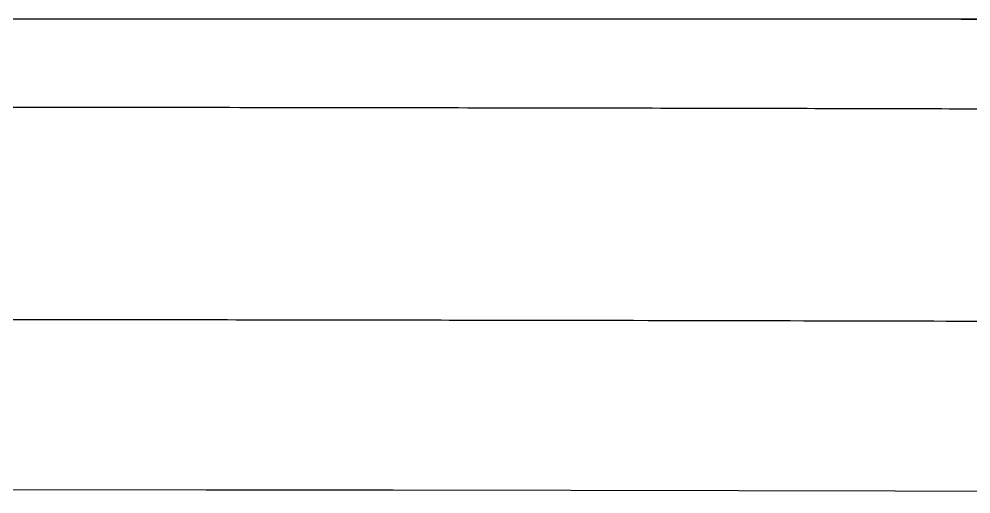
# Model space of a CAD drawing. Header units: millimetres. Extents: x 2104 to 4053, y 855 to 2233.
# Drawn here: x 2986.03 to 3008.42, y 1037.28 to 1048.44 of the extents above; entities that cross this region are included whole.
import ezdxf

# ---------------------------------------------------------------- set-up
doc = ezdxf.new("R2010")
doc.units = ezdxf.units.MM

msp = doc.modelspace()

# ---------------------------------------------------------------- linework, layer by layer
at = {"color": 7, "linetype": 'Continuous', "lineweight": 25, "flags": 128}
msp.add_lwpolyline([(2960.625, 1037.399), (2965.888, 1037.397), (2971.063, 1037.394), (2976.128, 1037.391), (2981.058, 1037.386), (2985.833, 1037.382), (2990.43, 1037.377), (2994.828, 1037.371), (2999.008, 1037.364), (3002.951, 1037.357), (3006.638, 1037.35), (3010.054, 1037.342), (3013.182, 1037.334), (3016.009, 1037.325), (3018.522, 1037.316), (3020.708, 1037.307), (3022.56, 1037.298), (3024.068, 1037.288), (3025.224, 1037.278)], dxfattribs=at)
at = {"color": 7, "linetype": 'Continuous', "lineweight": 25}
for points, knots in [([(3018.929, 1048.412), (3018.788, 1048.413), (3018.082, 1048.416), (3016.566, 1048.422), (3014.073, 1048.428), (3011.151, 1048.433), (3007.415, 1048.437), (3002.688, 1048.44), (2996.843, 1048.441), (2990.398, 1048.439), (2983.412, 1048.436), (2975.983, 1048.43), (2969.113, 1048.423), (2963.003, 1048.416), (2957.709, 1048.409), (2952.474, 1048.401), (2948.984, 1048.395), (2947.323, 1048.393)], [0, 0, 0, 0, 0.0157743, 0.0789239, 0.14207, 0.2052136, 0.2683585, 0.3538507, 0.4395956, 0.5250891, 0.610583, 0.6963292, 0.7818226, 0.8369683, 0.8921132, 0.9486599, 1, 1, 1, 1]), ([(3018.256, 1048.411), (3018.101, 1048.412), (3017.325, 1048.415), (3015.416, 1048.422), (3011.966, 1048.429), (3007.409, 1048.435), (3002.529, 1048.438), (2997.595, 1048.439), (2992.819, 1048.438), (2987.127, 1048.436), (2980.401, 1048.432), (2972.606, 1048.425), (2964.345, 1048.416), (2955.921, 1048.405), (2950.194, 1048.396), (2947.436, 1048.391)], [0, 0, 0, 0, 0.017494, 0.087542, 0.177014, 0.266772, 0.356242, 0.422242, 0.488241, 0.55424, 0.643075, 0.732194, 0.821031, 0.913828, 1, 1, 1, 1]), ([(3021.291, 1041.277), (3020.777, 1041.281), (3019.74, 1041.29), (3017.275, 1041.304), (3014.108, 1041.317), (3010.179, 1041.329), (3005.53, 1041.341), (3000.228, 1041.352), (2994.349, 1041.362), (2987.982, 1041.371), (2981.256, 1041.378), (2974.279, 1041.384), (2967.174, 1041.389), (2962.325, 1041.391), (2959.922, 1041.391)], [0, 0, 0, 0, 0.079959, 0.161371, 0.244142, 0.328893, 0.414216, 0.5, 0.585778, 0.671102, 0.755858, 0.838624, 0.920039, 1, 1, 1, 1])]:
    msp.add_open_spline(points, degree=3, knots=knots, dxfattribs=at)
msp.add_open_spline([(2945.895, 1046.393), (2948.954, 1046.393), (2955.07, 1046.392), (2964.123, 1046.389), (2972.916, 1046.384), (2981.322, 1046.377), (2989.217, 1046.368), (2996.484, 1046.358), (3003.017, 1046.346), (3008.718, 1046.332), (3013.511, 1046.317), (3017.297, 1046.302), (3020.122, 1046.285), (3021.087, 1046.274), (3021.57, 1046.268)], degree=3, dxfattribs=at)

doc.saveas('drawing.dxf')
